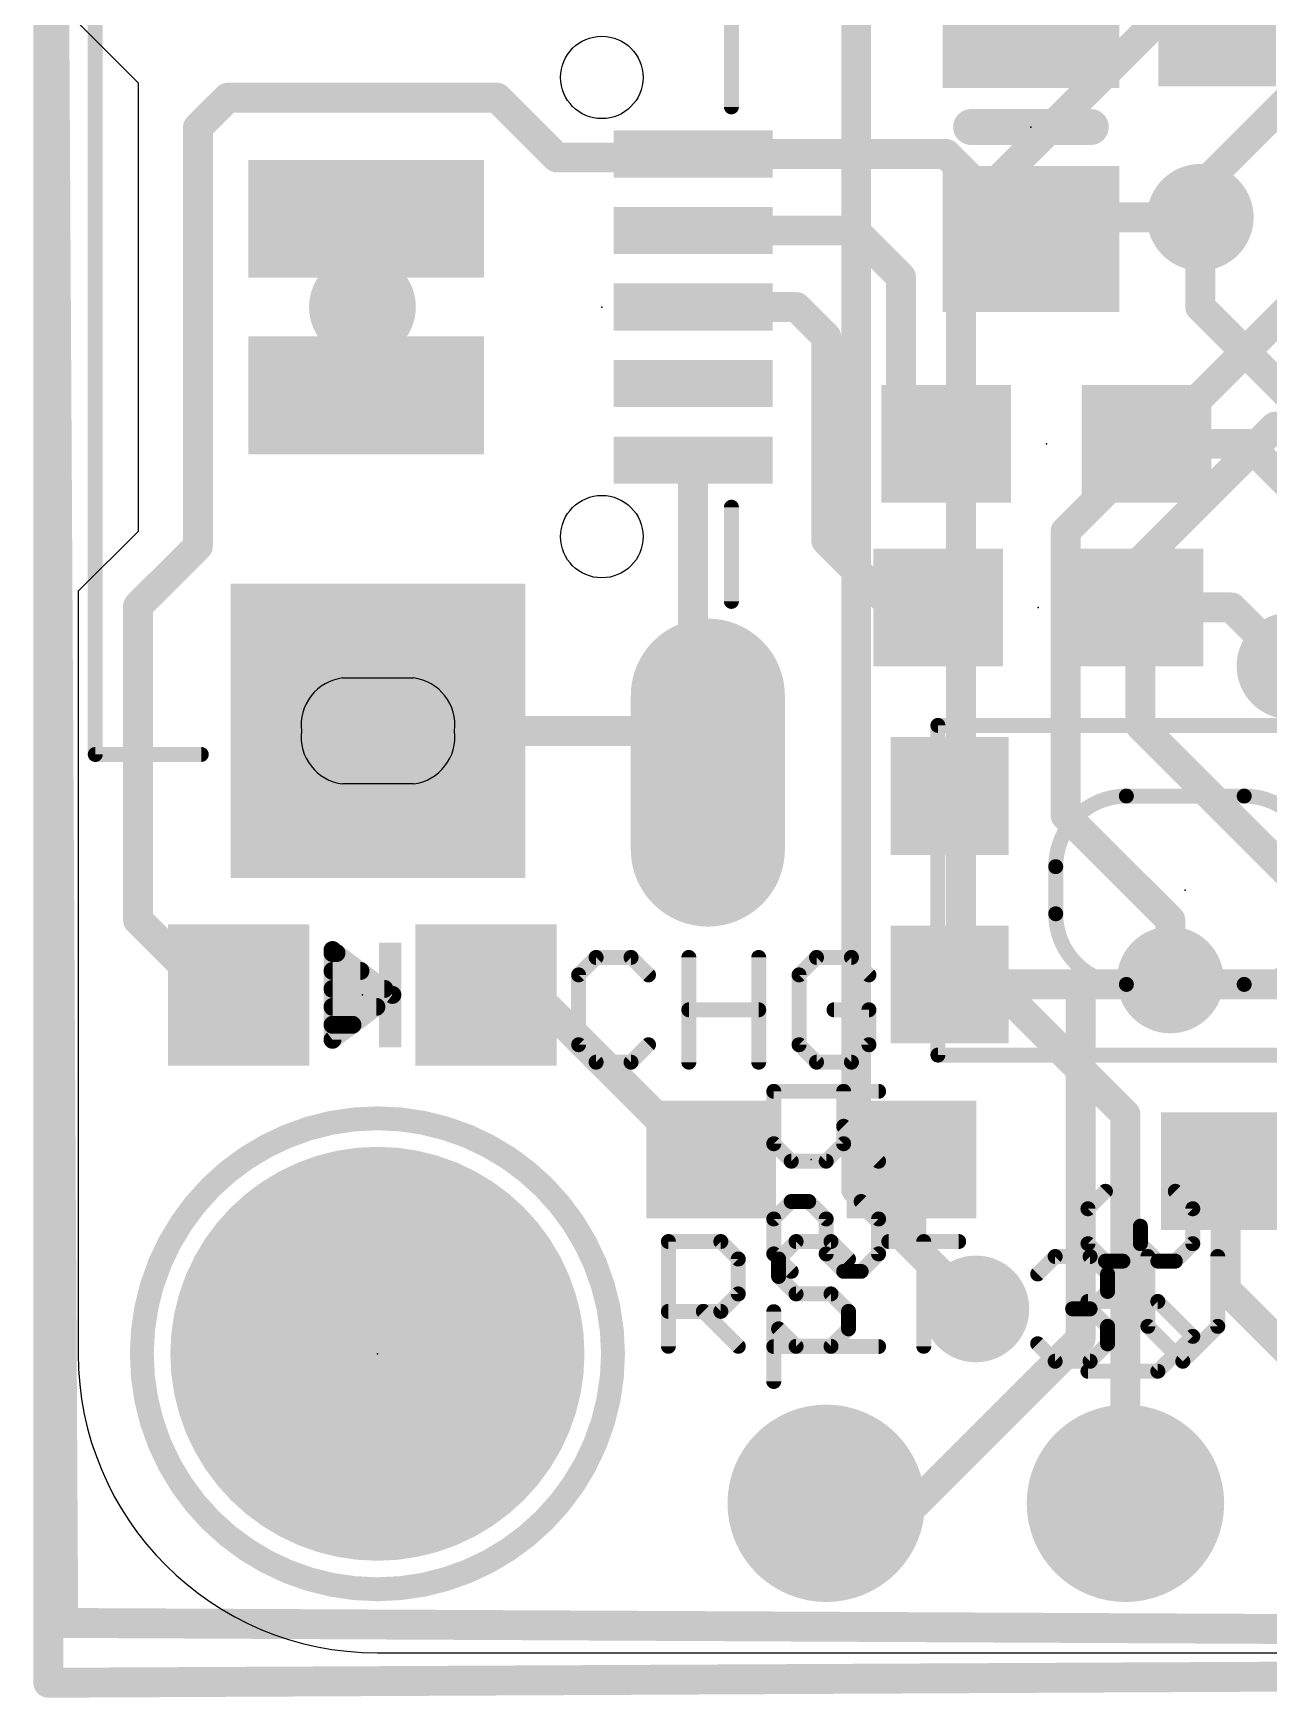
# Model space of a CAD drawing. Extents: x -0.4 to 51.3, y -0.4 to 23.4.
# Drawn here: x -0.38 to 10.11, y -0.38 to 13.75 of the extents above; entities that cross this region are included whole.
import ezdxf

# ---------------------------------------------------------------- set-up
doc = ezdxf.new("R2010")
doc.units = 0
for name, color, linetype in [('1', 12, 'CONTINUOUS'), ('16', 132, 'CONTINUOUS'), ('17', 110, 'CONTINUOUS'), ('18', 110, 'CONTINUOUS'), ('20', 53, 'CONTINUOUS'), ('21', 40, 'CONTINUOUS'), ('22', 6, 'CONTINUOUS'), ('23', 40, 'CONTINUOUS')]:
    doc.layers.add(name, color=color, linetype=linetype)

# ---------------------------------------------------------------- blocks, each defined once
blk = doc.blocks.new('RECT')
blk.add_solid([(-0.5, -0.5), (0.5, -0.5), (-0.5, 0.5), (0.5, 0.5)])
blk = doc.blocks.new('ROUNDP')
at = {"const_width": 0.5}
blk.add_lwpolyline([(0, -0.25, 1), (0, 0.25, 1), (0, -0.25)], format="xyb", dxfattribs=at)
blk = doc.blocks.new('OFFSETP100')
at = {"const_width": 1}
blk.add_lwpolyline([(0, 0), (1, 0)], dxfattribs=at)
at = {"const_width": 0.5}
for points in [[(0, 0.25, 1), (0, -0.25)], [(1, -0.25, 1), (1, 0.25)]]:
    blk.add_lwpolyline(points, format="xyb", dxfattribs=at)
blk = doc.blocks.new('SQUAREP')
blk.add_solid([(-0.5, -0.5), (0.5, -0.5), (-0.5, 0.5), (0.5, 0.5)])
blk = doc.blocks.new('ROUNDV')
at = {"const_width": 0.5}
blk.add_lwpolyline([(0, -0.25, 1), (0, 0.25, 1), (0, -0.25)], format="xyb", dxfattribs=at)

msp = doc.modelspace()

# ---------------------------------------------------------------- linework, layer by layer
at = {"layer": '1', "const_width": 0.254}
for points in [[(-0.254, 23.241), (-0.254, -0.254)], [(1.016, 12.954), (1.27, 13.208)], [(1.27, 13.208), (3.556, 13.208)], [(3.556, 13.208), (4.064, 12.7)], [(1.016, 9.398), (1.016, 12.954)], [(4.064, 12.7), (5.19, 12.7)], [(5.19, 12.7), (5.22, 12.73)], [(5.22, 12.73), (7.367, 12.73)], [(7.367, 12.73), (8.088, 12.009)], [(8.271, 12.192), (8.088, 12.009)], [(9.525, 12.192), (8.271, 12.192)], [(9.525, 11.43), (9.525, 12.192)], [(5.22, 12.08), (6.589, 12.08)], [(6.589, 12.08), (6.985, 11.684)], [(6.985, 11.684), (6.985, 10.652)], [(5.22, 11.43), (6.096, 11.43)], [(6.096, 11.43), (6.35, 11.176)], [(10.541, 10.414), (9.525, 11.43)], [(6.35, 11.176), (6.35, 9.4475)], [(6.985, 10.652), (7.369, 10.268)], [(9.069, 10.268), (9.925, 10.268)], [(9.925, 10.268), (10.668, 9.525)], [(5.22, 10.13), (5.22, 8.255)], [(0.508, 8.89), (1.016, 9.398)], [(6.35, 9.4475), (6.9188, 8.8787)], [(0.508, 6.223), (0.508, 8.89)], [(6.9188, 8.8787), (7.2998, 8.8787)], [(8.9998, 8.8787), (9.7903, 8.8787)], [(9.7903, 8.8787), (10.287, 8.382)], [(5.22, 8.255), (5.345, 8.13)], [(5.045, 7.83), (5.345, 8.13)], [(2.545, 7.83), (5.045, 7.83)], [(1.143, 5.588), (0.508, 6.223)], [(7.398, 5.677), (8.509, 5.677)], [(8.509, 2.667), (8.509, 5.677)], [(8.509, 5.677), (9.271, 5.677)], [(9.271, 5.677), (9.271, 5.715)], [(9.271, 5.677), (11.398, 5.677)], [(1.363, 5.588), (1.143, 5.588)], [(3.463, 5.588), (3.876, 5.588)], [(3.876, 5.588), (5.273, 4.191)], [(5.273, 4.191), (5.373, 4.191)], [(7.073, 4.191), (7.073, 3.468)], [(9.7418, 4.0906), (9.7418, 3.0852)], [(7.073, 3.468), (7.62, 2.921)], [(9.7418, 3.0852), (11.43, 1.397)], [(8.509, 2.667), (7.112, 1.27)], [(6.35, 1.27), (6.477, 1.27)], [(7.112, 1.27), (6.35, 1.27)], [(-0.254, -0.254), (51.181, 0)]]:
    msp.add_lwpolyline(points, dxfattribs=at)
at = {"layer": '1', "const_width": 0.127}
for points in [[(1.27, 13.2715, 1), (1.27, 13.1445)], [(1.3149, 13.1631, 1), (1.2251, 13.2529)], [(3.6009, 13.2529, 1), (3.5111, 13.1631)], [(3.556, 13.1445, 1), (3.556, 13.2715)], [(1.0795, 12.954, 1), (0.9525, 12.954)], [(0.9711, 12.9989, 1), (1.0609, 12.9091)], [(4.064, 12.7635, 1), (4.064, 12.6365)], [(4.0191, 12.6551, 1), (4.1089, 12.7449)], [(5.1451, 12.7449, 1), (5.2349, 12.6551)], [(5.22, 12.7935, 1), (5.22, 12.6665)], [(5.2649, 12.6851, 1), (5.1751, 12.7749)], [(5.19, 12.6365, 1), (5.19, 12.7635)], [(7.4119, 12.7749, 1), (7.3221, 12.6851)], [(7.367, 12.6665, 1), (7.367, 12.7935)], [(8.271, 12.2555, 1), (8.271, 12.1285)], [(8.3159, 12.1471, 1), (8.2261, 12.2369)], [(9.5885, 12.192, 1), (9.4615, 12.192)], [(9.525, 12.1285, 1), (9.525, 12.2555)], [(5.22, 12.1435, 1), (5.22, 12.0165)], [(6.6339, 12.1249, 1), (6.5441, 12.0351)], [(6.589, 12.0165, 1), (6.589, 12.1435)], [(8.0431, 12.0539, 1), (8.1329, 11.9641)], [(8.0431, 11.9641, 1), (8.1329, 12.0539)], [(7.0485, 11.684, 1), (6.9215, 11.684)], [(6.9401, 11.6391, 1), (7.0299, 11.7289)], [(5.22, 11.4935, 1), (5.22, 11.3665)], [(6.1409, 11.4749, 1), (6.0511, 11.3851)], [(6.096, 11.3665, 1), (6.096, 11.4935)], [(9.5699, 11.4749, 1), (9.4801, 11.3851)], [(9.4615, 11.43, 1), (9.5885, 11.43)], [(6.4135, 11.176, 1), (6.2865, 11.176)], [(6.3051, 11.1311, 1), (6.3949, 11.2209)], [(7.0299, 10.6969, 1), (6.9401, 10.6071)], [(6.9215, 10.652, 1), (7.0485, 10.652)], [(7.3241, 10.2231, 1), (7.4139, 10.3129)], [(9.069, 10.3315, 1), (9.069, 10.2045)], [(9.9699, 10.3129, 1), (9.8801, 10.2231)], [(9.925, 10.2045, 1), (9.925, 10.3315)], [(5.2835, 10.13, 1), (5.1565, 10.13)], [(1.0609, 9.3531, 1), (0.9711, 9.4429)], [(6.3949, 9.4924, 1), (6.3051, 9.4026)], [(6.2865, 9.4475, 1), (6.4135, 9.4475)], [(0.9525, 9.398, 1), (1.0795, 9.398)], [(0.5715, 8.89, 1), (0.4445, 8.89)], [(0.4631, 8.9349, 1), (0.5529, 8.8451)], [(6.9188, 8.9422, 1), (6.9188, 8.8152)], [(6.8739, 8.8338, 1), (6.9637, 8.9236)], [(7.2998, 8.8152, 1), (7.2998, 8.9422)], [(8.9998, 8.9422, 1), (8.9998, 8.8152)], [(9.8352, 8.9236, 1), (9.7454, 8.8338)], [(9.7903, 8.8152, 1), (9.7903, 8.9422)], [(5.2649, 8.2999, 1), (5.1751, 8.2101)], [(5.1565, 8.255, 1), (5.2835, 8.255)], [(5.3899, 8.0851, 1), (5.3001, 8.1749)], [(5.3001, 8.0851, 1), (5.3899, 8.1749)], [(2.545, 7.8935, 1), (2.545, 7.7665)], [(5.0001, 7.8749, 1), (5.0899, 7.7851)], [(5.045, 7.7665, 1), (5.045, 7.8935)], [(0.5529, 6.2679, 1), (0.4631, 6.1781)], [(0.4445, 6.223, 1), (0.5715, 6.223)], [(7.398, 5.7405, 1), (7.398, 5.6135)], [(8.5725, 5.677, 1), (8.4455, 5.677)], [(8.509, 5.7405, 1), (8.509, 5.6135)], [(8.509, 5.6135, 1), (8.509, 5.7405)], [(9.3345, 5.715, 1), (9.2075, 5.715)], [(9.271, 5.7405, 1), (9.271, 5.6135)], [(9.271, 5.6135, 1), (9.271, 5.7405)], [(1.143, 5.6515, 1), (1.143, 5.5245)], [(1.0981, 5.5431, 1), (1.1879, 5.6329)], [(1.363, 5.5245, 1), (1.363, 5.6515)], [(3.463, 5.6515, 1), (3.463, 5.5245)], [(3.9209, 5.6329, 1), (3.8311, 5.5431)], [(3.876, 5.5245, 1), (3.876, 5.6515)], [(9.2075, 5.677, 1), (9.3345, 5.677)], [(5.273, 4.2545, 1), (5.273, 4.1275)], [(5.2281, 4.1461, 1), (5.3179, 4.2359)], [(5.373, 4.1275, 1), (5.373, 4.2545)], [(7.1365, 4.191, 1), (7.0095, 4.191)], [(9.8053, 4.0906, 1), (9.6783, 4.0906)], [(7.1179, 3.5129, 1), (7.0281, 3.4231)], [(7.0095, 3.468, 1), (7.1365, 3.468)], [(9.7867, 3.1301, 1), (9.6969, 3.0403)], [(9.6783, 3.0852, 1), (9.8053, 3.0852)], [(7.5751, 2.8761, 1), (7.6649, 2.9659)], [(8.4455, 2.667, 1), (8.5725, 2.667)], [(8.5539, 2.6221, 1), (8.4641, 2.7119)], [(6.35, 1.3335, 1), (6.35, 1.2065)], [(6.35, 1.3335, 1), (6.35, 1.2065)], [(6.477, 1.2065, 1), (6.477, 1.3335)], [(7.0671, 1.3149, 1), (7.1569, 1.2251)], [(7.112, 1.2065, 1), (7.112, 1.3335)], [(-0.2543, -0.1905, 1), (-0.2537, -0.3175)], [(-0.3175, -0.254, 1), (-0.1905, -0.254)]]:
    msp.add_lwpolyline(points, format="xyb", dxfattribs=at)
at = {"layer": '16', "const_width": 0.254}
for points in [[(-0.254, 23.114), (-0.127, 0.254)], [(6.604, 15.621), (6.604, 3.937)], [(7.493, 12.192), (10.795, 15.494)], [(11.684, 14.605), (9.525, 12.446)], [(9.525, 12.446), (9.525, 12.192)], [(7.493, 5.969), (7.493, 12.192)], [(10.414, 11.557), (8.382, 9.525)], [(10.16, 10.414), (9.017, 9.271)], [(11.049, 10.414), (10.16, 10.414)], [(8.382, 9.525), (8.382, 7.112)], [(9.017, 9.271), (9.017, 7.874)], [(9.017, 7.874), (10.414, 6.477)], [(8.382, 7.112), (9.271, 6.223)], [(9.271, 6.223), (9.271, 5.715)], [(8.89, 4.572), (7.493, 5.969)], [(8.89, 1.27), (8.89, 4.572)], [(6.604, 3.937), (7.62, 2.921)], [(-0.127, 0.254), (51.181, 0)]]:
    msp.add_lwpolyline(points, dxfattribs=at)
at = {"layer": '16', "const_width": 0.127}
for points in [[(9.5885, 12.446, 1), (9.4615, 12.446)], [(9.4801, 12.4909, 1), (9.5699, 12.4011)], [(7.5565, 12.192, 1), (7.4295, 12.192)], [(7.4481, 12.2369, 1), (7.5379, 12.1471)], [(9.4615, 12.192, 1), (9.5885, 12.192)], [(10.16, 10.4775, 1), (10.16, 10.3505)], [(10.2049, 10.3691, 1), (10.1151, 10.4589)], [(8.4455, 9.525, 1), (8.3185, 9.525)], [(8.3371, 9.5699, 1), (8.4269, 9.4801)], [(9.0805, 9.271, 1), (8.9535, 9.271)], [(8.9721, 9.3159, 1), (9.0619, 9.2261)], [(9.0619, 7.9189, 1), (8.9721, 7.8291)], [(8.9535, 7.874, 1), (9.0805, 7.874)], [(8.4269, 7.1569, 1), (8.3371, 7.0671)], [(8.3185, 7.112, 1), (8.4455, 7.112)], [(9.3345, 6.223, 1), (9.2075, 6.223)], [(9.2261, 6.1781, 1), (9.3159, 6.2679)], [(7.5379, 6.0139, 1), (7.4481, 5.9241)], [(7.4295, 5.969, 1), (7.5565, 5.969)], [(9.2075, 5.715, 1), (9.3345, 5.715)], [(8.9535, 4.572, 1), (8.8265, 4.572)], [(8.8451, 4.5271, 1), (8.9349, 4.6169)], [(6.6489, 3.9819, 1), (6.5591, 3.8921)], [(6.5405, 3.937, 1), (6.6675, 3.937)], [(7.5751, 2.8761, 1), (7.6649, 2.9659)], [(8.8265, 1.27, 1), (8.9535, 1.27)], [(-0.1267, 0.3175, 1), (-0.1273, 0.1905)], [(-0.1905, 0.2536, 1), (-0.0635, 0.2544)]]:
    msp.add_lwpolyline(points, format="xyb", dxfattribs=at)
at = {"layer": '20'}
for p, q in [((0, 13.843), (0.508, 13.335)), ((0.508, 13.335), (0.508, 9.525)), ((0.508, 9.525), (0, 9.017)), ((0, 9.017), (0, 2.54)), ((2.245, 8.28), (2.845, 8.28)), ((2.845, 7.38), (2.245, 7.38)), ((2.54, 0), (48.26, 0))]:
    msp.add_line(p, q, dxfattribs=at)
for centre in [(4.445, 13.38), (4.445, 9.48)]:
    msp.add_circle(centre, 0.35, dxfattribs=at)
for centre, radius, start, end in [((2.295, 7.88), 0.4031, 97.125, 187.125), ((2.795, 7.88), 0.4031, 352.875, 82.875), ((2.295, 7.78), 0.4031, 172.875, 262.875), ((2.795, 7.78), 0.4031, 277.125, 7.125), ((2.54, 2.54), 2.54, 180, 270)]:
    msp.add_arc(centre, radius, start, end, dxfattribs=at)
at = {"layer": '21'}
for points, const_width in [([(0.145, 15.23), (0.145, 7.63)], 0.127), ([(5.545, 13.93), (5.545, 13.13)], 0.127), ([(7.58, 12.959), (8.596, 12.959)], 0.3048), ([(5.545, 9.73), (5.545, 8.93)], 0.127), ([(7.298, 5.077), (7.298, 7.877)], 0.127), ([(7.298, 7.877), (11.498, 7.877)], 0.127), ([(0.145, 7.63), (1.045, 7.63)], 0.127), ([(8.898, 7.277), (9.898, 7.277)], 0.127), ([(8.298, 6.277), (8.298, 6.677)], 0.127), ([(2.667, 5.588), (2.159, 5.969)], 0.1524), ([(2.159, 5.969), (2.159, 5.207)], 0.1524), ([(2.159, 5.9436), (2.1929, 5.9436)], 0.1524), ([(4.3965, 5.9063), (4.2482, 5.758)], 0.127), ([(4.6931, 5.9063), (4.3965, 5.9063)], 0.127), ([(4.8414, 5.758), (4.6931, 5.9063)], 0.127), ([(5.1837, 5.0165), (5.1837, 5.9063)], 0.127), ([(5.7769, 5.9063), (5.7769, 5.0165)], 0.127), ([(6.2675, 5.9063), (6.1193, 5.758)], 0.127), ([(6.5641, 5.9063), (6.2675, 5.9063)], 0.127), ([(6.7124, 5.758), (6.5641, 5.9063)], 0.127), ([(2.159, 5.7912), (2.3961, 5.7912)], 0.1524), ([(4.2482, 5.758), (4.2482, 5.1648)], 0.127), ([(6.1193, 5.758), (6.1193, 5.1648)], 0.127), ([(2.159, 5.6388), (2.5993, 5.6388)], 0.1524), ([(2.159, 5.207), (2.667, 5.588)], 0.1524), ([(9.898, 5.677), (8.898, 5.677)], 0.127), ([(2.159, 5.4864), (2.5315, 5.4864)], 0.1524), ([(5.1837, 5.4614), (5.7769, 5.4614)], 0.127), ([(6.7124, 5.4614), (6.4158, 5.4614)], 0.127), ([(6.7124, 5.1648), (6.7124, 5.4614)], 0.127), ([(2.159, 5.334), (2.3283, 5.334)], 0.1524), ([(4.2482, 5.1648), (4.3965, 5.0165)], 0.127), ([(4.6931, 5.0165), (4.8414, 5.1648)], 0.127), ([(6.1193, 5.1648), (6.2675, 5.0165)], 0.127), ([(6.5641, 5.0165), (6.7124, 5.1648)], 0.127), ([(11.498, 5.077), (7.298, 5.077)], 0.127), ([(4.3965, 5.0165), (4.6931, 5.0165)], 0.127), ([(6.2675, 5.0165), (6.5641, 5.0165)], 0.127), ([(5.0102, 2.6035), (5.0102, 3.4933)], 0.127), ([(5.0102, 3.4933), (5.4551, 3.4933)], 0.127), ([(5.4551, 3.4933), (5.6034, 3.345)], 0.127), ([(6.094, 3.4933), (5.9457, 3.345)], 0.127), ([(6.3906, 3.4933), (6.094, 3.4933)], 0.127), ([(6.5389, 3.345), (6.3906, 3.4933)], 0.127), ([(6.8813, 3.4933), (7.4744, 3.4933)], 0.127), ([(7.1778, 2.6035), (7.1778, 3.4933)], 0.127), ([(5.6034, 3.345), (5.6034, 3.0484)], 0.127), ([(5.9457, 3.345), (5.9457, 3.1967)], 0.127), ([(8.145, 3.218), (8.2933, 3.3663)], 0.127), ([(8.2933, 3.3663), (8.5899, 3.3663)], 0.127), ([(8.5899, 3.3663), (8.7382, 3.218)], 0.127), ([(9.0805, 3.3663), (9.0805, 2.7731)], 0.127), ([(9.6737, 2.7731), (9.6737, 3.3663)], 0.127), ([(5.9457, 3.1967), (6.094, 3.0484)], 0.127), ([(8.7382, 3.218), (8.7382, 3.0697)], 0.127), ([(5.6034, 3.0484), (5.4551, 2.9001)], 0.127), ([(6.094, 3.0484), (6.3906, 3.0484)], 0.127), ([(6.3906, 3.0484), (6.5389, 2.9001)], 0.127), ([(8.7382, 3.0697), (8.5899, 2.9214)], 0.127), ([(8.5899, 2.9214), (8.4416, 2.9214)], 0.127), ([(8.5899, 2.9214), (8.7382, 2.7731)], 0.127), ([(5.4551, 2.9001), (5.0102, 2.9001)], 0.127), ([(5.3068, 2.9001), (5.6034, 2.6035)], 0.127), ([(6.5389, 2.9001), (6.5389, 2.7518)], 0.127), ([(8.7382, 2.7731), (8.7382, 2.6248)], 0.127), ([(9.0805, 2.7731), (9.3771, 2.4765)], 0.127), ([(9.3771, 2.4765), (9.6737, 2.7731)], 0.127), ([(6.094, 2.6035), (5.9457, 2.7518)], 0.127), ([(6.5389, 2.7518), (6.3906, 2.6035)], 0.127), ([(8.2933, 2.4765), (8.145, 2.6248)], 0.127), ([(8.7382, 2.6248), (8.5899, 2.4765)], 0.127), ([(6.3906, 2.6035), (6.094, 2.6035)], 0.127), ([(8.5899, 2.4765), (8.2933, 2.4765)], 0.127)]:
    msp.add_lwpolyline(points, dxfattribs=dict(at, const_width=const_width))
for points, const_width in [([(5.5133, 13.13, 1), (5.5767, 13.13)], 0.0635), ([(7.58, 13.0352, 1), (7.58, 12.8828)], 0.1524), ([(8.596, 12.8828, 1), (8.596, 13.0352)], 0.1524), ([(5.5767, 9.73, 1), (5.5133, 9.73)], 0.0635), ([(5.5133, 8.93, 1), (5.5767, 8.93)], 0.0635), ([(7.298, 7.9088, 1), (7.298, 7.8453)], 0.0635), ([(7.3297, 7.877, 1), (7.2663, 7.877)], 0.0635), ([(0.145, 7.6618, 1), (0.145, 7.5983)], 0.0635), ([(0.1133, 7.63, 1), (0.1768, 7.63)], 0.0635), ([(1.045, 7.5983, 1), (1.045, 7.6618)], 0.0635), ([(8.898, 7.277, 0.4142), (8.298, 6.677)], 0.127), ([(8.898, 7.3087, 1), (8.898, 7.2453)], 0.0635), ([(8.898, 7.2453, 1), (8.898, 7.3087)], 0.0635), ([(10.498, 6.677, 0.4142), (9.898, 7.277)], 0.127), ([(9.898, 7.3087, 1), (9.898, 7.2453)], 0.0635), ([(9.898, 7.2453, 1), (9.898, 7.3087)], 0.0635), ([(8.3298, 6.677, 1), (8.2662, 6.677)], 0.0635), ([(8.2662, 6.677, 1), (8.3298, 6.677)], 0.0635), ([(8.3298, 6.277, 1), (8.2662, 6.277)], 0.0635), ([(8.2662, 6.277, 1), (8.3298, 6.277)], 0.0635), ([(8.298, 6.277, 0.4142), (8.898, 5.677)], 0.127), ([(9.898, 5.677, 0.4142), (10.498, 6.277)], 0.127), ([(2.1819, 5.9995, 1), (2.1361, 5.9385)], 0.0762), ([(2.1971, 5.969, 1), (2.1209, 5.969)], 0.0762), ([(2.159, 5.9817, 1), (2.159, 5.9055)], 0.0762), ([(2.1929, 5.9055, 1), (2.1929, 5.9817)], 0.0762), ([(4.3965, 5.938, 1), (4.3965, 5.8745)], 0.0635), ([(4.419, 5.8838, 1), (4.3741, 5.9287)], 0.0635), ([(4.7156, 5.9287, 1), (4.6706, 5.8838)], 0.0635), ([(4.6931, 5.8745, 1), (4.6931, 5.938)], 0.0635), ([(5.2155, 5.9063, 1), (5.152, 5.9063)], 0.0635), ([(5.8087, 5.9063, 1), (5.7452, 5.9063)], 0.0635), ([(6.2675, 5.938, 1), (6.2675, 5.8745)], 0.0635), ([(6.29, 5.8838, 1), (6.2451, 5.9287)], 0.0635), ([(6.5866, 5.9287, 1), (6.5417, 5.8838)], 0.0635), ([(6.5641, 5.8745, 1), (6.5641, 5.938)], 0.0635), ([(2.159, 5.8293, 1), (2.159, 5.7531)], 0.0762), ([(2.3961, 5.7531, 1), (2.3961, 5.8293)], 0.0762), ([(4.28, 5.758, 1), (4.2165, 5.758)], 0.0635), ([(4.2258, 5.7804, 1), (4.2707, 5.7355)], 0.0635), ([(4.8189, 5.7355, 1), (4.8638, 5.7804)], 0.0635), ([(6.151, 5.758, 1), (6.0875, 5.758)], 0.0635), ([(6.0968, 5.7804, 1), (6.1417, 5.7355)], 0.0635), ([(6.69, 5.7355, 1), (6.7349, 5.7804)], 0.0635), ([(2.159, 5.6769, 1), (2.159, 5.6007)], 0.0762), ([(2.5993, 5.6007, 1), (2.5993, 5.6769)], 0.0762), ([(2.6899, 5.5575, 1), (2.6441, 5.6185)], 0.0762), ([(2.6441, 5.5575, 1), (2.6899, 5.6185)], 0.0762), ([(8.898, 5.7088, 1), (8.898, 5.6453)], 0.0635), ([(8.898, 5.6453, 1), (8.898, 5.7088)], 0.0635), ([(9.898, 5.7088, 1), (9.898, 5.6453)], 0.0635), ([(9.898, 5.6453, 1), (9.898, 5.7088)], 0.0635), ([(2.159, 5.5245, 1), (2.159, 5.4483)], 0.0762), ([(2.5315, 5.4483, 1), (2.5315, 5.5245)], 0.0762), ([(5.1837, 5.4931, 1), (5.1837, 5.4296)], 0.0635), ([(5.7769, 5.4296, 1), (5.7769, 5.4931)], 0.0635), ([(6.4158, 5.4931, 1), (6.4158, 5.4296)], 0.0635), ([(6.7442, 5.4614, 1), (6.6807, 5.4614)], 0.0635), ([(6.7124, 5.4296, 1), (6.7124, 5.4931)], 0.0635), ([(2.159, 5.3721, 1), (2.159, 5.2959)], 0.0762), ([(2.3283, 5.2959, 1), (2.3283, 5.3721)], 0.0762), ([(2.1361, 5.2375, 1), (2.1819, 5.1765)], 0.0762), ([(2.1209, 5.207, 1), (2.1971, 5.207)], 0.0762), ([(4.2707, 5.1872, 1), (4.2258, 5.1423)], 0.0635), ([(4.2165, 5.1648, 1), (4.28, 5.1648)], 0.0635), ([(4.8638, 5.1423, 1), (4.8189, 5.1872)], 0.0635), ([(6.1417, 5.1872, 1), (6.0968, 5.1423)], 0.0635), ([(6.0875, 5.1648, 1), (6.151, 5.1648)], 0.0635), ([(6.6807, 5.1648, 1), (6.7442, 5.1648)], 0.0635), ([(6.7349, 5.1423, 1), (6.69, 5.1872)], 0.0635), ([(7.298, 5.1087, 1), (7.298, 5.0453)], 0.0635), ([(7.2663, 5.077, 1), (7.3297, 5.077)], 0.0635), ([(4.3965, 5.0483, 1), (4.3965, 4.9848)], 0.0635), ([(4.3741, 4.994, 1), (4.419, 5.039)], 0.0635), ([(4.6706, 5.039, 1), (4.7156, 4.994)], 0.0635), ([(4.6931, 4.9848, 1), (4.6931, 5.0483)], 0.0635), ([(5.152, 5.0165, 1), (5.2155, 5.0165)], 0.0635), ([(5.7452, 5.0165, 1), (5.8087, 5.0165)], 0.0635), ([(6.2675, 5.0483, 1), (6.2675, 4.9848)], 0.0635), ([(6.2451, 4.994, 1), (6.29, 5.039)], 0.0635), ([(6.5417, 5.039, 1), (6.5866, 4.994)], 0.0635), ([(6.5641, 4.9848, 1), (6.5641, 5.0483)], 0.0635), ([(2.54, 0.54, 1), (2.54, 4.54, 1), (2.54, 0.54)], 0.2032), ([(5.0102, 3.525, 1), (5.0102, 3.4615)], 0.0635), ([(5.042, 3.4933, 1), (4.9785, 3.4933)], 0.0635), ([(5.4776, 3.5157, 1), (5.4326, 3.4708)], 0.0635), ([(5.4551, 3.4615, 1), (5.4551, 3.525)], 0.0635), ([(6.094, 3.525, 1), (6.094, 3.4615)], 0.0635), ([(6.1165, 3.4708, 1), (6.0716, 3.5157)], 0.0635), ([(6.4131, 3.5157, 1), (6.3682, 3.4708)], 0.0635), ([(6.3906, 3.4615, 1), (6.3906, 3.525)], 0.0635), ([(6.8813, 3.525, 1), (6.8813, 3.4615)], 0.0635), ([(7.2096, 3.4933, 1), (7.1461, 3.4933)], 0.0635), ([(7.4744, 3.4615, 1), (7.4744, 3.525)], 0.0635), ([(5.6351, 3.345, 1), (5.5716, 3.345)], 0.0635), ([(5.5809, 3.3225, 1), (5.6258, 3.3674)], 0.0635), ([(5.9775, 3.345, 1), (5.914, 3.345)], 0.0635), ([(5.9233, 3.3674, 1), (5.9682, 3.3225)], 0.0635), ([(6.5165, 3.3225, 1), (6.5614, 3.3674)], 0.0635), ([(8.2933, 3.398, 1), (8.2933, 3.3345)], 0.0635), ([(8.3157, 3.3438, 1), (8.2708, 3.3887)], 0.0635), ([(8.6123, 3.3887, 1), (8.5674, 3.3438)], 0.0635), ([(8.5899, 3.3345, 1), (8.5899, 3.398)], 0.0635), ([(9.1123, 3.3663, 1), (9.0488, 3.3663)], 0.0635), ([(9.7054, 3.3663, 1), (9.6419, 3.3663)], 0.0635), ([(5.9682, 3.2191, 1), (5.9233, 3.1742)], 0.0635), ([(8.1225, 3.2404, 1), (8.1674, 3.1955)], 0.0635), ([(8.7699, 3.218, 1), (8.7064, 3.218)], 0.0635), ([(8.7157, 3.1955, 1), (8.7606, 3.2404)], 0.0635), ([(5.6258, 3.0259, 1), (5.5809, 3.0708)], 0.0635), ([(5.914, 3.1967, 1), (5.9775, 3.1967)], 0.0635), ([(6.094, 3.0801, 1), (6.094, 3.0166)], 0.0635), ([(6.4131, 3.0708, 1), (6.3682, 3.0259)], 0.0635), ([(6.3906, 3.0166, 1), (6.3906, 3.0801)], 0.0635), ([(8.7606, 3.0472, 1), (8.7157, 3.0921)], 0.0635), ([(5.5716, 3.0484, 1), (5.6351, 3.0484)], 0.0635), ([(6.0716, 3.0259, 1), (6.1165, 3.0708)], 0.0635), ([(8.4416, 2.9531, 1), (8.4416, 2.8896)], 0.0635), ([(8.6123, 2.9438, 1), (8.5674, 2.8989)], 0.0635), ([(8.5674, 2.9438, 1), (8.6123, 2.8989)], 0.0635), ([(8.5899, 2.8896, 1), (8.5899, 2.9531)], 0.0635), ([(8.7064, 3.0697, 1), (8.7699, 3.0697)], 0.0635), ([(5.0102, 2.9318, 1), (5.0102, 2.8683)], 0.0635), ([(5.3293, 2.9225, 1), (5.2844, 2.8776)], 0.0635), ([(5.4326, 2.9225, 1), (5.4776, 2.8776)], 0.0635), ([(5.4551, 2.8683, 1), (5.4551, 2.9318)], 0.0635), ([(6.5707, 2.9001, 1), (6.5072, 2.9001)], 0.0635), ([(6.5165, 2.8776, 1), (6.5614, 2.9225)], 0.0635), ([(8.7699, 2.7731, 1), (8.7064, 2.7731)], 0.0635), ([(8.7157, 2.7506, 1), (8.7606, 2.7955)], 0.0635), ([(9.103, 2.7955, 1), (9.058, 2.7506)], 0.0635), ([(9.6961, 2.7506, 1), (9.6512, 2.7955)], 0.0635), ([(5.9682, 2.7742, 1), (5.9233, 2.7293)], 0.0635), ([(6.5072, 2.7518, 1), (6.5707, 2.7518)], 0.0635), ([(6.5614, 2.7293, 1), (6.5165, 2.7742)], 0.0635), ([(8.1674, 2.6472, 1), (8.1225, 2.6023)], 0.0635), ([(8.7606, 2.6023, 1), (8.7157, 2.6472)], 0.0635), ([(9.0488, 2.7731, 1), (9.1123, 2.7731)], 0.0635), ([(9.6419, 2.7731, 1), (9.7054, 2.7731)], 0.0635), ([(4.9785, 2.6035, 1), (5.042, 2.6035)], 0.0635), ([(5.5809, 2.581, 1), (5.6258, 2.626)], 0.0635), ([(6.094, 2.6353, 1), (6.094, 2.5717)], 0.0635), ([(6.0716, 2.581, 1), (6.1165, 2.626)], 0.0635), ([(6.3682, 2.626, 1), (6.4131, 2.581)], 0.0635), ([(6.3906, 2.5717, 1), (6.3906, 2.6353)], 0.0635), ([(7.1461, 2.6035, 1), (7.2096, 2.6035)], 0.0635), ([(8.7064, 2.6248, 1), (8.7699, 2.6248)], 0.0635), ([(8.2933, 2.5083, 1), (8.2933, 2.4447)], 0.0635), ([(8.2708, 2.454, 1), (8.3157, 2.499)], 0.0635), ([(8.5674, 2.499, 1), (8.6123, 2.454)], 0.0635), ([(8.5899, 2.4447, 1), (8.5899, 2.5083)], 0.0635), ([(9.3546, 2.499, 1), (9.3995, 2.454)], 0.0635), ([(9.3546, 2.454, 1), (9.3995, 2.499)], 0.0635)]:
    msp.add_lwpolyline(points, format="xyb", dxfattribs=dict(at, const_width=const_width))
at = {"layer": '22', "const_width": 0.127}
for points in [[(6.7945, 4.7688), (5.9047, 4.7688)], [(5.9047, 4.7688), (5.9047, 4.3239)], [(6.4979, 4.3239), (6.4979, 4.7688)], [(6.4979, 4.4722), (6.7945, 4.1756)], [(5.9047, 4.3239), (6.053, 4.1756)], [(6.3496, 4.1756), (6.4979, 4.3239)], [(6.053, 4.1756), (6.3496, 4.1756)], [(8.72, 3.92), (8.5717, 3.7717)], [(9.4615, 3.7717), (9.3132, 3.92)], [(5.9047, 3.685), (6.053, 3.8333)], [(6.053, 3.8333), (6.2013, 3.8333)], [(6.2013, 3.8333), (6.3496, 3.685)], [(6.7945, 3.685), (6.6462, 3.8333)], [(8.5717, 3.7717), (8.5717, 3.4751)], [(9.4615, 3.4751), (9.4615, 3.7717)], [(5.9047, 3.3884), (5.9047, 3.685)], [(6.3496, 3.685), (6.3496, 3.3884)], [(6.7945, 3.3884), (6.7945, 3.685)], [(9.0166, 3.4751), (9.0166, 3.6234)], [(8.5717, 3.4751), (8.72, 3.3268)], [(8.8683, 3.3268), (9.0166, 3.4751)], [(9.0166, 3.4751), (9.1649, 3.3268)], [(9.3132, 3.3268), (9.4615, 3.4751)], [(6.053, 3.2401), (5.9047, 3.3884)], [(6.3496, 3.3884), (6.4979, 3.2401)], [(6.6462, 3.2401), (6.7945, 3.3884)], [(6.4979, 3.2401), (6.6462, 3.2401)], [(8.72, 3.3268), (8.8683, 3.3268)], [(9.1649, 3.3268), (9.3132, 3.3268)], [(8.5717, 2.9845), (9.1649, 2.9845)], [(9.1649, 2.9845), (9.4615, 2.6879)], [(5.9047, 2.8977), (5.9047, 2.3046)], [(9.4615, 2.6879), (9.1649, 2.3913)], [(6.7945, 2.6012), (5.9047, 2.6012)], [(9.1649, 2.3913), (8.5717, 2.3913)]]:
    msp.add_lwpolyline(points, dxfattribs=at)
at = {"layer": '22', "const_width": 0.0635}
for points in [[(5.9047, 4.8005, 1), (5.9047, 4.737)], [(5.9365, 4.7688, 1), (5.873, 4.7688)], [(6.5297, 4.7688, 1), (6.4662, 4.7688)], [(6.7945, 4.737, 1), (6.7945, 4.8005)], [(6.5204, 4.4946, 1), (6.4755, 4.4497)], [(5.9272, 4.3464, 1), (5.8823, 4.3014)], [(6.5204, 4.3014, 1), (6.4755, 4.3464)], [(5.873, 4.3239, 1), (5.9365, 4.3239)], [(6.4662, 4.3239, 1), (6.5297, 4.3239)], [(6.053, 4.2074, 1), (6.053, 4.1439)], [(6.0306, 4.1532, 1), (6.0755, 4.1981)], [(6.3272, 4.1981, 1), (6.3721, 4.1532)], [(6.3496, 4.1439, 1), (6.3496, 4.2074)], [(6.772, 4.1532, 1), (6.817, 4.1981)], [(8.7425, 3.8976, 1), (8.6976, 3.9425)], [(9.3357, 3.9425, 1), (9.2908, 3.8976)], [(6.053, 3.865, 1), (6.053, 3.8015)], [(6.0755, 3.8108, 1), (6.0306, 3.8557)], [(6.2238, 3.8557, 1), (6.1789, 3.8108)], [(6.2013, 3.8015, 1), (6.2013, 3.865)], [(6.6687, 3.8557, 1), (6.6238, 3.8108)], [(8.6035, 3.7717, 1), (8.54, 3.7717)], [(8.5493, 3.7942, 1), (8.5942, 3.7493)], [(9.4933, 3.7717, 1), (9.4298, 3.7717)], [(9.439, 3.7493, 1), (9.484, 3.7942)], [(5.9365, 3.685, 1), (5.873, 3.685)], [(5.8823, 3.7074, 1), (5.9272, 3.6625)], [(6.3814, 3.685, 1), (6.3179, 3.685)], [(6.3272, 3.6625, 1), (6.3721, 3.7074)], [(6.8262, 3.685, 1), (6.7628, 3.685)], [(6.772, 3.6625, 1), (6.817, 3.7074)], [(9.0484, 3.6234, 1), (8.9849, 3.6234)], [(8.5942, 3.4976, 1), (8.5493, 3.4527)], [(9.0391, 3.4976, 1), (8.9942, 3.4527)], [(9.0391, 3.4527, 1), (8.9942, 3.4976)], [(9.484, 3.4527, 1), (9.439, 3.4976)], [(5.9272, 3.4108, 1), (5.8823, 3.3659)], [(5.873, 3.3884, 1), (5.9365, 3.3884)], [(6.3721, 3.4108, 1), (6.3272, 3.3659)], [(6.3179, 3.3884, 1), (6.3814, 3.3884)], [(6.7628, 3.3884, 1), (6.8262, 3.3884)], [(6.817, 3.3659, 1), (6.772, 3.4108)], [(8.54, 3.4751, 1), (8.6035, 3.4751)], [(8.9849, 3.4751, 1), (9.0484, 3.4751)], [(9.4298, 3.4751, 1), (9.4933, 3.4751)], [(6.0306, 3.2176, 1), (6.0755, 3.2625)], [(6.4979, 3.2718, 1), (6.4979, 3.2083)], [(6.4755, 3.2176, 1), (6.5204, 3.2625)], [(6.6238, 3.2625, 1), (6.6687, 3.2176)], [(6.6462, 3.2083, 1), (6.6462, 3.2718)], [(8.72, 3.3586, 1), (8.72, 3.2951)], [(8.6976, 3.3044, 1), (8.7425, 3.3493)], [(8.8459, 3.3493, 1), (8.8908, 3.3044)], [(8.8683, 3.2951, 1), (8.8683, 3.3586)], [(9.1649, 3.3586, 1), (9.1649, 3.2951)], [(9.1425, 3.3044, 1), (9.1874, 3.3493)], [(9.2908, 3.3493, 1), (9.3357, 3.3044)], [(9.3132, 3.2951, 1), (9.3132, 3.3586)], [(8.5717, 3.0163, 1), (8.5717, 2.9527)], [(9.1874, 3.007, 1), (9.1425, 2.962)], [(9.1649, 2.9527, 1), (9.1649, 3.0163)], [(5.9365, 2.8977, 1), (5.873, 2.8977)], [(9.484, 2.6655, 1), (9.439, 2.7104)], [(9.439, 2.6655, 1), (9.484, 2.7104)], [(5.9047, 2.6329, 1), (5.9047, 2.5694)], [(6.7945, 2.5694, 1), (6.7945, 2.6329)], [(8.5717, 2.4231, 1), (8.5717, 2.3596)], [(9.1425, 2.4138, 1), (9.1874, 2.3689)], [(9.1649, 2.3596, 1), (9.1649, 2.4231)], [(5.873, 2.3046, 1), (5.9365, 2.3046)]]:
    msp.add_lwpolyline(points, format="xyb", dxfattribs=at)
at = {"layer": '23'}
for p in [(8.088, 12.959), (4.445, 11.43), (8.219, 10.268), (8.1498, 8.8787), (9.398, 6.477), (2.413, 5.588), (6.223, 4.191), (2.54, 2.54)]:
    msp.add_point(p, dxfattribs=at)

# ---------------------------------------------------------------- block references
at = {"layer": '1', "yscale": 4.6}
msp.add_blockref('RECT', (9.668, 15.604), dxfattribs=at)
at = {"layer": '1'}
for p, xscale, yscale, rotation in [((8.088, 13.909), 1.24, 1.5, 90), ((5.22, 12.73), 0.4, 1.35, 270), ((8.088, 12.009), 1.24, 1.5, 90), ((5.22, 12.08), 0.4, 1.35, 270), ((5.22, 11.43), 0.4, 1.35, 270), ((5.22, 10.78), 0.4, 1.35, 270), ((5.22, 10.13), 0.4, 1.35, 270), ((1.363, 5.588), 1.2, 1.2, 270), ((3.463, 5.588), 1.2, 1.2, 270)]:
    msp.add_blockref('RECT', p, dxfattribs=dict(at, xscale=xscale, yscale=yscale, rotation=rotation))
for p, xscale in [((2.445, 12.18), 2), ((2.445, 10.68), 2), ((7.369, 10.268), 1.1), ((9.069, 10.268), 1.1), ((7.2998, 8.8787), 1.1), ((8.9998, 8.8787), 1.1), ((5.373, 4.191), 1.1), ((7.073, 4.191), 1.1), ((9.7418, 4.0906), 1.1)]:
    msp.add_blockref('RECT', p, dxfattribs=dict(at, xscale=xscale))
at = {"layer": '1', "rotation": 180}
for p in [(7.398, 7.277), (7.398, 5.677)]:
    msp.add_blockref('RECT', p, dxfattribs=at)
at = {"layer": '17', "xscale": 2.5, "yscale": 2.5}
msp.add_blockref('SQUAREP', (2.545, 7.83), dxfattribs=at)
msp.add_blockref('SQUAREP', (2.545, 7.83), dxfattribs=at)
at = {"layer": '17', "rotation": 270}
for name, p, xscale, yscale in [('OFFSETP100', (5.345, 8.13), 1.308, 1.308), ('OFFSETP100', (5.345, 8.13), 1.308, 1.308), ('ROUNDP', (2.54, 2.54), 3.516, 3.516), ('ROUNDP', (2.54, 2.54), 3.516, 3.516), ('ROUNDP', (6.35, 1.27), 1.6764, 1.6764), ('ROUNDP', (6.35, 1.27), 1.6764, 1.6764), ('ROUNDP', (8.89, 1.27), 1.6764, 1.6764), ('ROUNDP', (8.89, 1.27), 1.6764, 1.6764)]:
    msp.add_blockref(name, p, dxfattribs=dict(at, xscale=xscale, yscale=yscale))
at = {"layer": '18', "xscale": 0.9064, "yscale": 0.9064}
for p in [(9.525, 12.192), (9.525, 12.192), (2.413, 11.43), (2.413, 11.43), (10.287, 8.382), (10.287, 8.382), (9.271, 5.715), (9.271, 5.715), (7.62, 2.921), (7.62, 2.921)]:
    msp.add_blockref('ROUNDV', p, dxfattribs=at)
at = {"layer": '21', "xscale": 0.889, "yscale": 0.1905, "rotation": 270}
msp.add_blockref('RECT', (2.6488, 5.588), dxfattribs=at)

doc.saveas('drawing.dxf')
